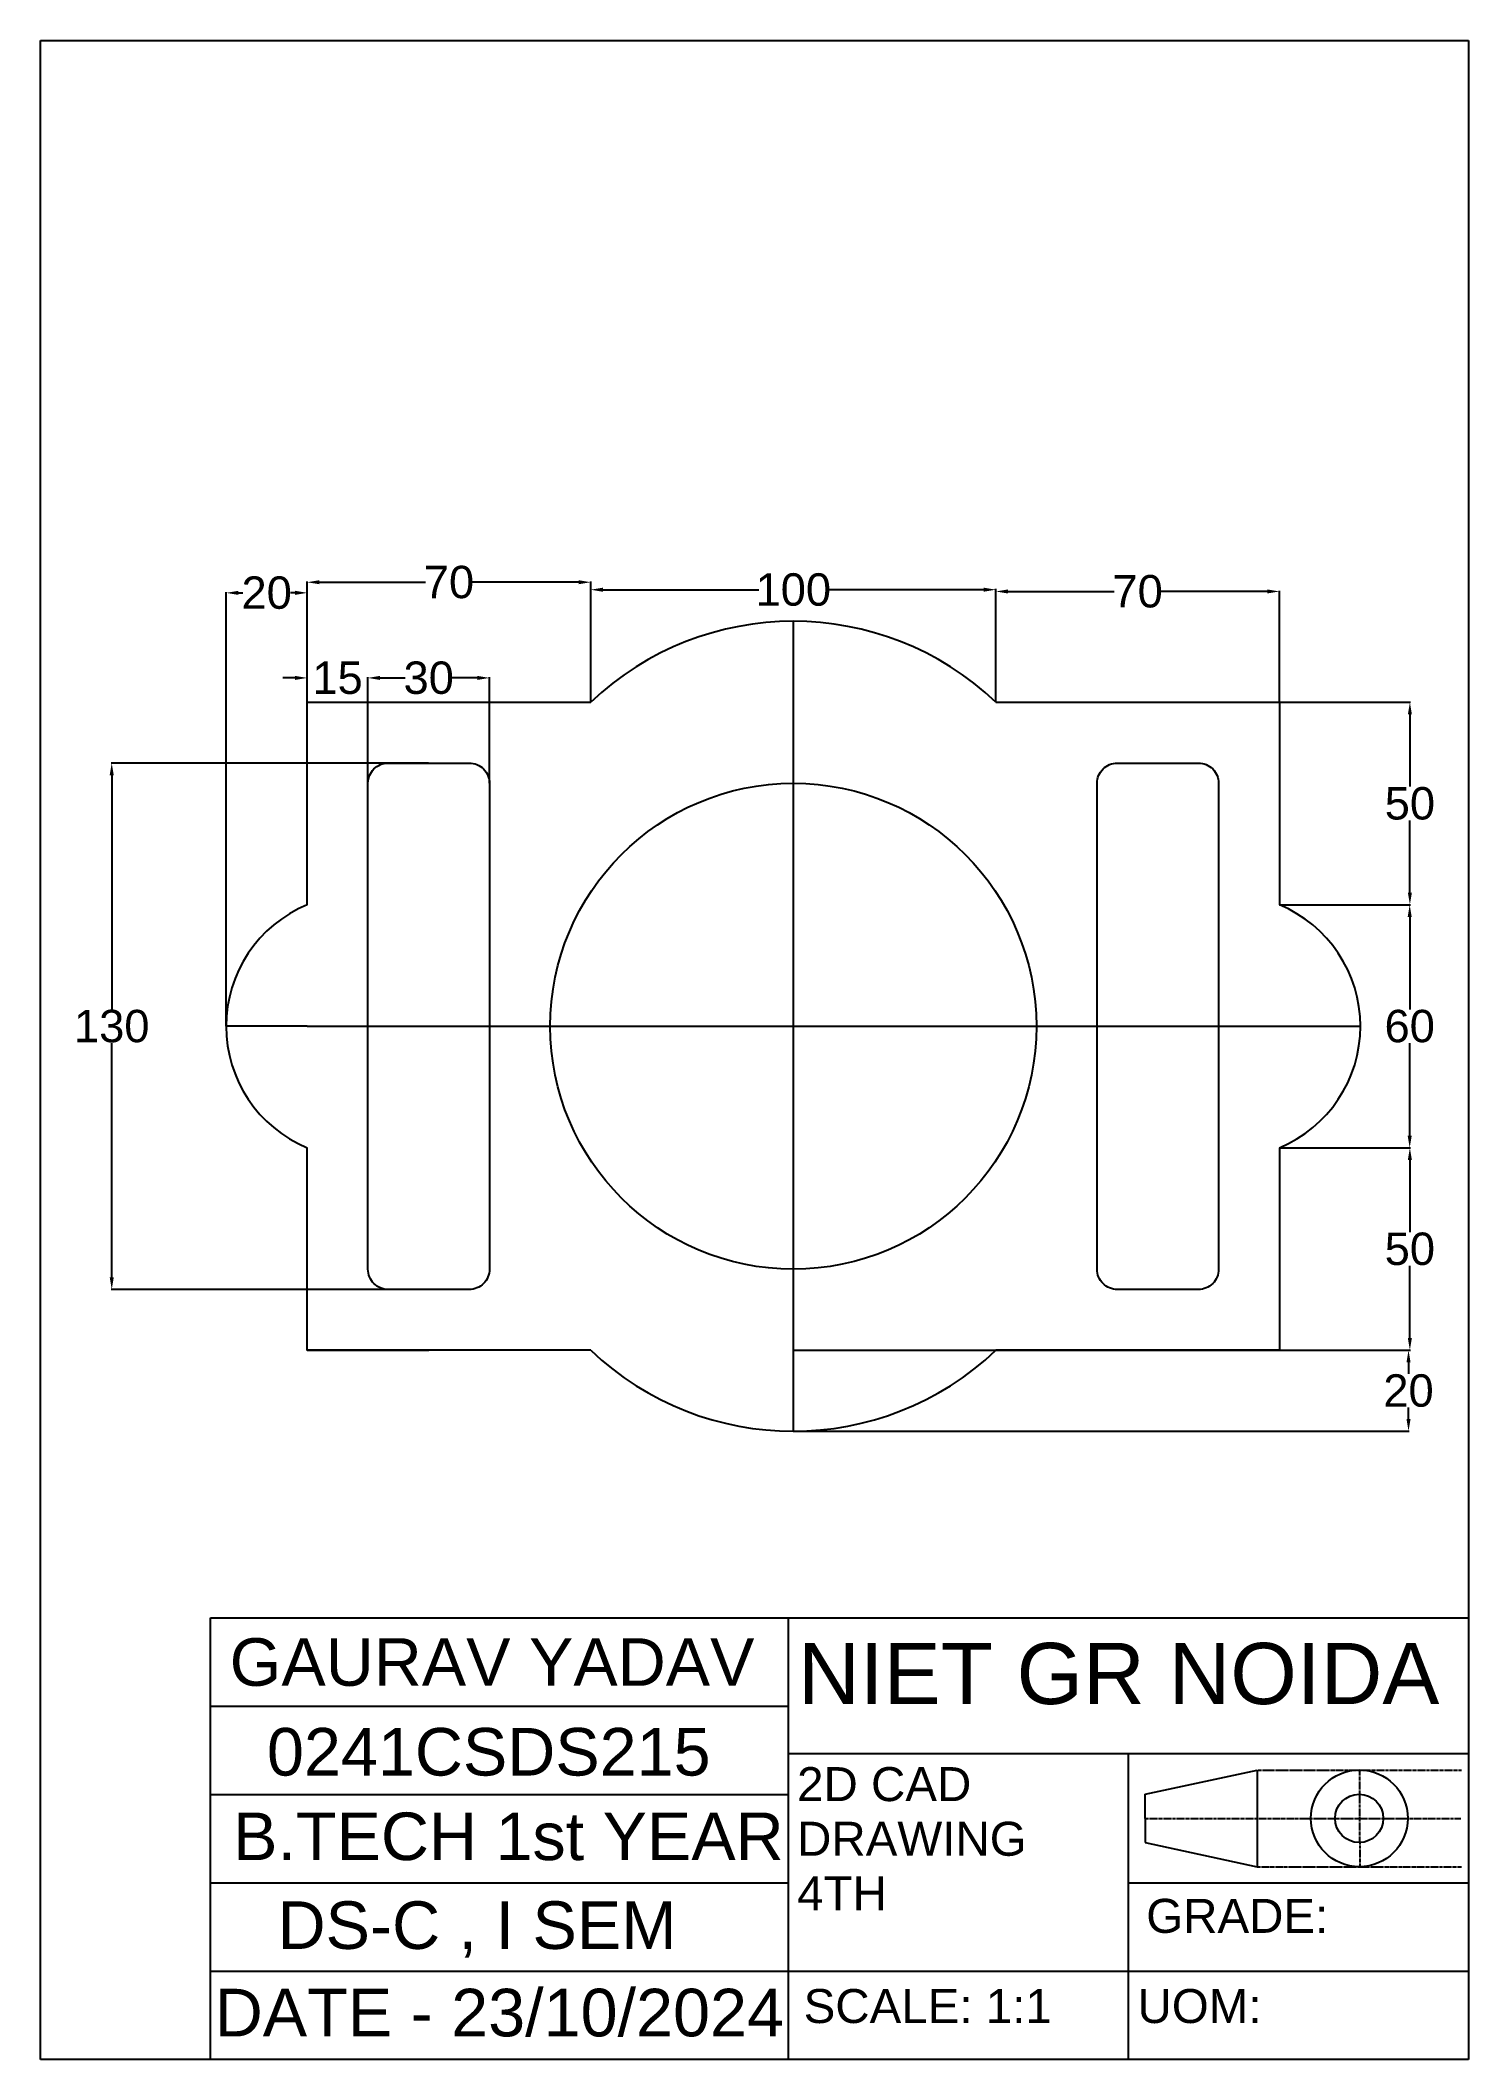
# Model space of a CAD drawing. Header units: inches. Extents: x -22 to 330, y 114 to 612.
import ezdxf

# ---------------------------------------------------------------- set-up
doc = ezdxf.new("R2010")
doc.units = ezdxf.units.IN
doc.header["$MEASUREMENT"] = 0
doc.linetypes.add('CENTER2', pattern=[1.125, 0.75, -0.125, 0.125, -0.125])
doc.styles.get("Standard").update_dxf_attribs({"font": 'arial.ttf'})
doc.dimstyles.get("Standard").update_dxf_attribs({"dimtxt": 8, "dimasz": 3, "dimexe": 0.18, "dimexo": 0.0625, "dimgap": 0.09, "dimtad": 0, "dimtih": 1, "dimtoh": 1, "dimdec": 0, "dimzin": 0, "dimdsep": 46, "dimtxsty": 'Standard', "dimcen": 0.09, "dimclrd": 1, "dimclre": 3, "dimclrt": 5, "dimadec": 0, "dimazin": 0, "dimtfac": 1, "dimtdec": 0, "dimtofl": 0, "dimtmove": 0, "dimatfit": 3, "dimfxl": 1, "dimtolj": 1, "dimtzin": 0, "dimarcsym": 0})

# ---------------------------------------------------------------- blocks, each defined once
blk = doc.blocks.new('*D30')
at = {"color": 3, "lineweight": -2, "transparency": 16777216}
for p, q in [((113.73, 448.81), (113.73, 476.73)), ((213.73, 448.81), (213.73, 476.73))]:
    blk.add_line(p, q, dxfattribs=at)
at = {"color": 1, "lineweight": -2, "transparency": 16777216}
for p, q in [((116.73, 476.55), (155.19, 476.55)), ((210.73, 476.55), (172.27, 476.55))]:
    blk.add_line(p, q, dxfattribs=at)
at = {"color": 1, "transparency": 16777216}
for points in [[(116.73, 477.05), (116.73, 476.05), (113.73, 476.55)], [(210.73, 477.05), (210.73, 476.05), (213.73, 476.55)]]:
    blk.add_solid(points, dxfattribs=at)
at = {"layer": 'Defpoints', "color": 0, "transparency": 16777216}
for p in [(213.73, 476.55), (113.73, 448.75), (213.73, 448.75)]:
    blk.add_point(p, dxfattribs=at)
at = {"color": 5, "transparency": 16777216, "insert": (163.73, 476.55), "char_height": 8, "attachment_point": 5}
blk.add_mtext('\\A1;100', dxfattribs=at)
blk = doc.blocks.new('*D31')
at = {"color": 3, "lineweight": -2, "transparency": 16777216}
for p, q in [((283.79, 398.75), (316.07, 398.75)), ((283.79, 338.75), (316.07, 338.75))]:
    blk.add_line(p, q, dxfattribs=at)
at = {"color": 1, "lineweight": -2, "transparency": 16777216}
for p, q in [((315.89, 395.75), (315.89, 372.92)), ((315.89, 341.75), (315.89, 364.57))]:
    blk.add_line(p, q, dxfattribs=at)
at = {"color": 1, "transparency": 16777216}
for points in [[(315.39, 395.75), (316.39, 395.75), (315.89, 398.75)], [(315.39, 341.75), (316.39, 341.75), (315.89, 338.75)]]:
    blk.add_solid(points, dxfattribs=at)
at = {"layer": 'Defpoints', "color": 0, "transparency": 16777216}
for p in [(283.73, 398.75), (283.73, 338.75), (315.89, 338.75)]:
    blk.add_point(p, dxfattribs=at)
at = {"color": 5, "transparency": 16777216, "insert": (315.89, 368.75), "char_height": 8, "attachment_point": 5}
blk.add_mtext('\\A1;60', dxfattribs=at)
blk = doc.blocks.new('*D32')
at = {"color": 3, "lineweight": -2, "transparency": 16777216}
for p, q in [((283.79, 448.75), (316.12, 448.75)), ((283.79, 398.75), (316.12, 398.75))]:
    blk.add_line(p, q, dxfattribs=at)
at = {"color": 1, "lineweight": -2, "transparency": 16777216}
for p, q in [((315.94, 445.75), (315.94, 427.92)), ((315.94, 401.75), (315.94, 419.57))]:
    blk.add_line(p, q, dxfattribs=at)
at = {"color": 1, "transparency": 16777216}
for points in [[(315.44, 445.75), (316.44, 445.75), (315.94, 448.75)], [(315.44, 401.75), (316.44, 401.75), (315.94, 398.75)]]:
    blk.add_solid(points, dxfattribs=at)
at = {"layer": 'Defpoints', "color": 0, "transparency": 16777216}
for p in [(283.73, 448.75), (283.73, 398.75), (315.94, 398.75)]:
    blk.add_point(p, dxfattribs=at)
at = {"color": 5, "transparency": 16777216, "insert": (315.94, 423.75), "char_height": 8, "attachment_point": 5}
blk.add_mtext('\\A1;50', dxfattribs=at)
blk = doc.blocks.new('*D34')
at = {"color": 3, "lineweight": -2, "transparency": 16777216}
for p, q in [((73.67, 433.75), (-4.7, 433.75)), ((73.67, 303.75), (-4.7, 303.75))]:
    blk.add_line(p, q, dxfattribs=at)
at = {"color": 1, "lineweight": -2, "transparency": 16777216}
for p, q in [((-4.52, 430.75), (-4.52, 372.92)), ((-4.52, 306.75), (-4.52, 364.57))]:
    blk.add_line(p, q, dxfattribs=at)
at = {"color": 1, "transparency": 16777216}
for points in [[(-5.02, 430.75), (-4.02, 430.75), (-4.52, 433.75)], [(-5.02, 306.75), (-4.02, 306.75), (-4.52, 303.75)]]:
    blk.add_solid(points, dxfattribs=at)
at = {"layer": 'Defpoints', "color": 0, "transparency": 16777216}
for p in [(73.73, 433.75), (-4.52, 303.75), (73.73, 303.75)]:
    blk.add_point(p, dxfattribs=at)
at = {"color": 5, "transparency": 16777216, "insert": (-4.52, 368.75), "char_height": 8, "attachment_point": 5}
blk.add_mtext('\\A1;130', dxfattribs=at)
blk = doc.blocks.new('*D37')
at = {"color": 3, "lineweight": -2, "transparency": 16777216}
for p, q in [((23.73, 368.81), (23.73, 475.96)), ((43.73, 448.81), (43.73, 475.96))]:
    blk.add_line(p, q, dxfattribs=at)
at = {"color": 1, "lineweight": -2, "transparency": 16777216}
for p, q in [((26.73, 475.78), (27.86, 475.78)), ((40.73, 475.78), (39.6, 475.78))]:
    blk.add_line(p, q, dxfattribs=at)
at = {"color": 1, "transparency": 16777216}
for points in [[(26.73, 476.28), (26.73, 475.28), (23.73, 475.78)], [(40.73, 476.28), (40.73, 475.28), (43.73, 475.78)]]:
    blk.add_solid(points, dxfattribs=at)
at = {"layer": 'Defpoints', "color": 0, "transparency": 16777216}
for p in [(43.73, 475.78), (43.73, 448.75), (23.73, 368.75)]:
    blk.add_point(p, dxfattribs=at)
at = {"color": 5, "transparency": 16777216, "insert": (33.73, 475.78), "char_height": 8, "attachment_point": 5}
blk.add_mtext('\\A1;20', dxfattribs=at)
blk = doc.blocks.new('*D38')
at = {"color": 3, "lineweight": -2, "transparency": 16777216}
for p, q in [((58.73, 428.81), (58.73, 454.95)), ((88.73, 428.81), (88.73, 454.95))]:
    blk.add_line(p, q, dxfattribs=at)
at = {"color": 1, "lineweight": -2, "transparency": 16777216}
for p, q in [((61.73, 454.77), (67.93, 454.77)), ((85.73, 454.77), (79.53, 454.77))]:
    blk.add_line(p, q, dxfattribs=at)
at = {"color": 1, "transparency": 16777216}
for points in [[(61.73, 455.27), (61.73, 454.27), (58.73, 454.77)], [(85.73, 455.27), (85.73, 454.27), (88.73, 454.77)]]:
    blk.add_solid(points, dxfattribs=at)
at = {"layer": 'Defpoints', "color": 0, "transparency": 16777216}
for p in [(88.73, 454.77), (58.73, 428.75), (88.73, 428.75)]:
    blk.add_point(p, dxfattribs=at)
at = {"color": 5, "transparency": 16777216, "insert": (73.73, 454.77), "char_height": 8, "attachment_point": 5}
blk.add_mtext('\\A1;30', dxfattribs=at)
blk = doc.blocks.new('*D39')
at = {"color": 3, "lineweight": -2, "transparency": 16777216}
for p, q in [((43.73, 448.81), (43.73, 478.58)), ((113.73, 448.81), (113.73, 478.58))]:
    blk.add_line(p, q, dxfattribs=at)
at = {"color": 1, "lineweight": -2, "transparency": 16777216}
for p, q in [((46.73, 478.4), (72.96, 478.4)), ((110.73, 478.4), (84.5, 478.4))]:
    blk.add_line(p, q, dxfattribs=at)
at = {"color": 1, "transparency": 16777216}
for points in [[(46.73, 478.9), (46.73, 477.9), (43.73, 478.4)], [(110.73, 478.9), (110.73, 477.9), (113.73, 478.4)]]:
    blk.add_solid(points, dxfattribs=at)
at = {"layer": 'Defpoints', "color": 0, "transparency": 16777216}
for p in [(113.73, 478.4), (43.73, 448.75), (113.73, 448.75)]:
    blk.add_point(p, dxfattribs=at)
at = {"color": 5, "transparency": 16777216, "insert": (78.73, 478.4), "char_height": 8, "attachment_point": 5}
blk.add_mtext('\\A1;70', dxfattribs=at)
blk = doc.blocks.new('*D29')
at = {"color": 1, "lineweight": -2, "transparency": 16777216}
for p, q in [((40.73, 454.77), (37.73, 454.77)), ((61.73, 454.77), (64.73, 454.77))]:
    blk.add_line(p, q, dxfattribs=at)
at = {"color": 3, "lineweight": -2, "transparency": 16777216}
for p, q in [((43.73, 448.81), (43.73, 454.95)), ((58.73, 448.81), (58.73, 454.95))]:
    blk.add_line(p, q, dxfattribs=at)
at = {"color": 1, "transparency": 16777216}
for points in [[(40.73, 455.27), (40.73, 454.27), (43.73, 454.77)], [(61.73, 455.27), (61.73, 454.27), (58.73, 454.77)]]:
    blk.add_solid(points, dxfattribs=at)
at = {"layer": 'Defpoints', "color": 0, "transparency": 16777216}
for p in [(43.73, 454.77), (43.73, 448.75), (58.73, 448.75)]:
    blk.add_point(p, dxfattribs=at)
at = {"color": 5, "transparency": 16777216, "insert": (51.23, 454.77), "char_height": 8, "attachment_point": 5}
blk.add_mtext('\\A1;15', dxfattribs=at)
blk = doc.blocks.new('*D41')
at = {"color": 3, "lineweight": -2, "transparency": 16777216}
for p, q in [((163.79, 288.75), (315.78, 288.75)), ((163.79, 268.75), (315.78, 268.75))]:
    blk.add_line(p, q, dxfattribs=at)
at = {"color": 1, "lineweight": -2, "transparency": 16777216}
for p, q in [((315.6, 285.75), (315.6, 282.92)), ((315.6, 271.75), (315.6, 274.57))]:
    blk.add_line(p, q, dxfattribs=at)
at = {"color": 1, "transparency": 16777216}
for points in [[(315.1, 285.75), (316.1, 285.75), (315.6, 288.75)], [(315.1, 271.75), (316.1, 271.75), (315.6, 268.75)]]:
    blk.add_solid(points, dxfattribs=at)
at = {"layer": 'Defpoints', "color": 0, "transparency": 16777216}
for p in [(163.73, 288.75), (315.6, 288.75), (163.73, 268.75)]:
    blk.add_point(p, dxfattribs=at)
at = {"color": 5, "transparency": 16777216, "insert": (315.6, 278.75), "char_height": 8, "attachment_point": 5}
blk.add_mtext('\\A1;20', dxfattribs=at)
blk = doc.blocks.new('*D42')
at = {"color": 3, "lineweight": -2, "transparency": 16777216}
for p, q in [((213.73, 448.81), (213.73, 476.3)), ((283.73, 448.81), (283.73, 476.3))]:
    blk.add_line(p, q, dxfattribs=at)
at = {"color": 1, "lineweight": -2, "transparency": 16777216}
for p, q in [((216.73, 476.12), (242.96, 476.12)), ((280.73, 476.12), (254.5, 476.12))]:
    blk.add_line(p, q, dxfattribs=at)
at = {"color": 1, "transparency": 16777216}
for points in [[(216.73, 476.62), (216.73, 475.62), (213.73, 476.12)], [(280.73, 476.62), (280.73, 475.62), (283.73, 476.12)]]:
    blk.add_solid(points, dxfattribs=at)
at = {"layer": 'Defpoints', "color": 0, "transparency": 16777216}
for p in [(283.73, 476.12), (213.73, 448.75), (283.73, 448.75)]:
    blk.add_point(p, dxfattribs=at)
at = {"color": 5, "transparency": 16777216, "insert": (248.73, 476.12), "char_height": 8, "attachment_point": 5}
blk.add_mtext('\\A1;70', dxfattribs=at)
blk = doc.blocks.new('*D43')
at = {"color": 3, "lineweight": -2, "transparency": 16777216}
for p, q in [((283.79, 338.75), (316.11, 338.75)), ((283.79, 288.75), (316.11, 288.75))]:
    blk.add_line(p, q, dxfattribs=at)
at = {"color": 1, "lineweight": -2, "transparency": 16777216}
for p, q in [((315.93, 335.75), (315.93, 317.92)), ((315.93, 291.75), (315.93, 309.57))]:
    blk.add_line(p, q, dxfattribs=at)
at = {"color": 1, "transparency": 16777216}
for points in [[(315.43, 335.75), (316.43, 335.75), (315.93, 338.75)], [(315.43, 291.75), (316.43, 291.75), (315.93, 288.75)]]:
    blk.add_solid(points, dxfattribs=at)
at = {"layer": 'Defpoints', "color": 0, "transparency": 16777216}
for p in [(283.73, 338.75), (283.73, 288.75), (315.93, 288.75)]:
    blk.add_point(p, dxfattribs=at)
at = {"color": 5, "transparency": 16777216, "insert": (315.93, 313.75), "char_height": 8, "attachment_point": 5}
blk.add_mtext('\\A1;50', dxfattribs=at)

msp = doc.modelspace()

# ---------------------------------------------------------------- linework, layer by layer
at = {"linetype": 'ByBlock'}
for p, q in [((-22.13, 113.58), (-22.13, 612.2)), ((-22.13, 612.2), (330.43, 612.2)), ((330.43, 612.2), (330.43, 222.7)), ((250.58, 179.11), (278.24, 185.09)), ((278.24, 185.09), (278.24, 161.2)), ((250.58, 173.15), (250.58, 179.11)), ((250.58, 173.15), (250.58, 167.19)), ((250.58, 167.19), (278.24, 161.2)), ((19.84, 113.58), (-22.13, 113.58))]:
    msp.add_line(p, q, dxfattribs=at)
for p, q in [((163.73, 468.75), (163.73, 268.75)), ((283.73, 398.75), (283.73, 398.75)), ((43.73, 368.75), (23.73, 368.75)), ((43.73, 368.75), (283.73, 368.75)), ((283.73, 368.75), (303.73, 368.75)), ((43.73, 288.75), (73.73, 288.75))]:
    msp.add_line(p, q)
at = {"color": 0}
for p, q in [((19.84, 113.58), (19.84, 222.7)), ((19.84, 222.7), (330.43, 222.7)), ((162.55, 113.58), (162.55, 222.7)), ((330.43, 222.7), (330.43, 113.58)), ((19.84, 200.88), (162.55, 200.88)), ((162.55, 189.13), (330.43, 189.13)), ((246.49, 113.58), (246.49, 189.13)), ((19.84, 179.05), (162.55, 179.05)), ((19.84, 157.23), (162.55, 157.23)), ((246.49, 157.23), (330.43, 157.23)), ((246.49, 113.58), (246.49, 157.23)), ((19.84, 135.4), (330.43, 135.4)), ((330.43, 113.58), (19.84, 113.58))]:
    msp.add_line(p, q, dxfattribs=at)
at = {"color": 5, "linetype": 'CENTER2'}
for p, q in [((278.41, 185.07), (328.68, 185.07)), ((278.24, 161.2), (328.68, 161.2))]:
    msp.add_line(p, q, dxfattribs=at)
at = {"color": 240, "linetype": 'CENTER2', "true_color": 0xed1f24}
for p, q in [((303.65, 161.2), (303.54, 185.07)), ((250.58, 173.12), (328.51, 173.12))]:
    msp.add_line(p, q, dxfattribs=at)
for points in [[(43.73, 398.75), (43.73, 448.75), (113.73, 448.75)], [(213.73, 448.75), (283.73, 448.75), (283.73, 398.75)], [(113.73, 288.75), (43.73, 288.75), (43.73, 338.75)], [(283.73, 338.75), (283.73, 288.75), (213.73, 288.75)]]:
    msp.add_lwpolyline(points)
for points in [[(63.73, 433.75), (83.73, 433.75, -0.414214), (88.73, 428.75), (88.73, 308.75, -0.414214), (83.73, 303.75), (63.73, 303.75, -0.414214), (58.73, 308.75), (58.73, 428.75, -0.414214)], [(243.73, 433.75), (263.73, 433.75, -0.414214), (268.73, 428.75), (268.73, 308.75, -0.414214), (263.73, 303.75), (243.73, 303.75, -0.414214), (238.73, 308.75), (238.73, 428.75, -0.414214)]]:
    msp.add_lwpolyline(points, format="xyb", close=True)
msp.add_circle((163.73, 368.75), 60)
at = {"linetype": 'ByBlock'}
for centre, radius in [((303.46, 173.15), 11.95), ((303.42, 173.15), 5.96)]:
    msp.add_circle(centre, radius, dxfattribs=at)
for centre, radius, start, end in [((163.73, 396.25), 72.5, 46.3972, 133.6028), ((56.23, 368.75), 32.5, 112.6199, 247.3801), ((271.23, 368.75), 32.5, 292.6199, 67.3801), ((163.73, 341.25), 72.5, 226.3972, 313.6028)]:
    msp.add_arc(centre, radius, start, end)

# ---------------------------------------------------------------- texts
at = {"color": 140}
for s, p in [('GAURAV YADAV', (24.6, 205.88)), ('0241CSDS215', (33.8, 183.72)), ('B.TECH 1st YEAR', (25.45, 162.84)), ('DS-C , I SEM', (36.42, 140.91)), ('DATE - 23/10/2024', (20.91, 119.32))]:
    msp.add_text(s, height=11.752, dxfattribs=at).set_placement(p)
at = {"color": 85, "true_color": 0x58ba48}
msp.add_text('NIET GR NOIDA', height=15.1098, dxfattribs=at).set_placement((164.91, 201.37))
at = {"color": 30, "true_color": 0xf8991e}
for s, p in [('2D CAD ', (164.67, 177.41)), ('DRAWING', (164.67, 163.92)), ('4TH', (164.67, 150.44)), ('GRADE:', (250.85, 144.88))]:
    msp.add_text(s, height=8.394, dxfattribs=at).set_placement(p)
at = {"color": 240, "true_color": 0xed1f24}
for s, p in [('SCALE: 1:1', (166.28, 122.61)), ('UOM:', (248.7, 122.61))]:
    msp.add_text(s, height=8.394, dxfattribs=at).set_placement(p)

# ---------------------------------------------------------------- dimensions: what is measured, and where the dimension line sits
for base, p1, p2, picture, middle in [((43.73, 475.78), (23.73, 368.75), (43.73, 448.75), '*D37', (33.73, 475.78)), ((113.73, 478.4), (43.73, 448.75), (113.73, 448.75), '*D39', (78.73, 478.4)), ((213.73, 476.55), (113.73, 448.75), (213.73, 448.75), '*D30', (163.73, 476.55)), ((283.73, 476.12), (213.73, 448.75), (283.73, 448.75), '*D42', (248.73, 476.12)), ((43.73, 454.77), (58.73, 448.75), (43.73, 448.75), '*D29', (51.23, 454.77)), ((88.73, 454.77), (58.73, 428.75), (88.73, 428.75), '*D38', (73.73, 454.77))]:
    dim = msp.add_linear_dim(base=base, p1=p1, p2=p2, dimstyle='Standard')
    dim.commit()
    dim.dimension.update_dxf_attribs({"geometry": picture, "text_midpoint": middle})
for base, p1, p2, picture, middle in [((315.94, 398.75), (283.73, 448.75), (283.73, 398.75), '*D32', (315.94, 423.75)), ((-4.52, 303.75), (73.73, 433.75), (73.73, 303.75), '*D34', (-4.52, 368.75)), ((315.89, 338.75), (283.73, 398.75), (283.73, 338.75), '*D31', (315.89, 368.75)), ((315.93, 288.75), (283.73, 338.75), (283.73, 288.75), '*D43', (315.93, 313.75)), ((315.6, 288.75), (163.73, 268.75), (163.73, 288.75), '*D41', (315.6, 278.75))]:
    dim = msp.add_linear_dim(base=base, p1=p1, p2=p2, angle=90, dimstyle='Standard')
    dim.commit()
    dim.dimension.update_dxf_attribs({"geometry": picture, "text_midpoint": middle})

doc.saveas('drawing.dxf')
